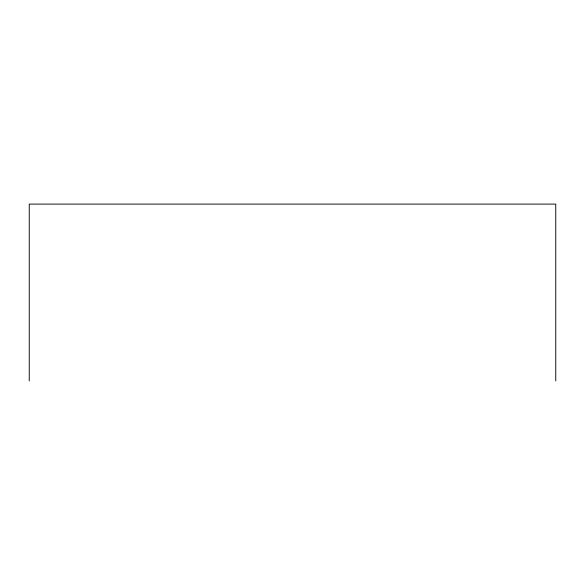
<?xml version="1.0" encoding="UTF-8"?>
<svg xmlns="http://www.w3.org/2000/svg" width="585" height="585" viewBox="0 0 585 585"><rect width="100%" height="100%" fill="white"/><g stroke="black" fill="none" stroke-linecap="round" stroke-linejoin="round"><path stroke-width="0.88" d="M555.75 380.901L555.75 204.099L29.25 204.099L29.25 380.901"/></g></svg>
